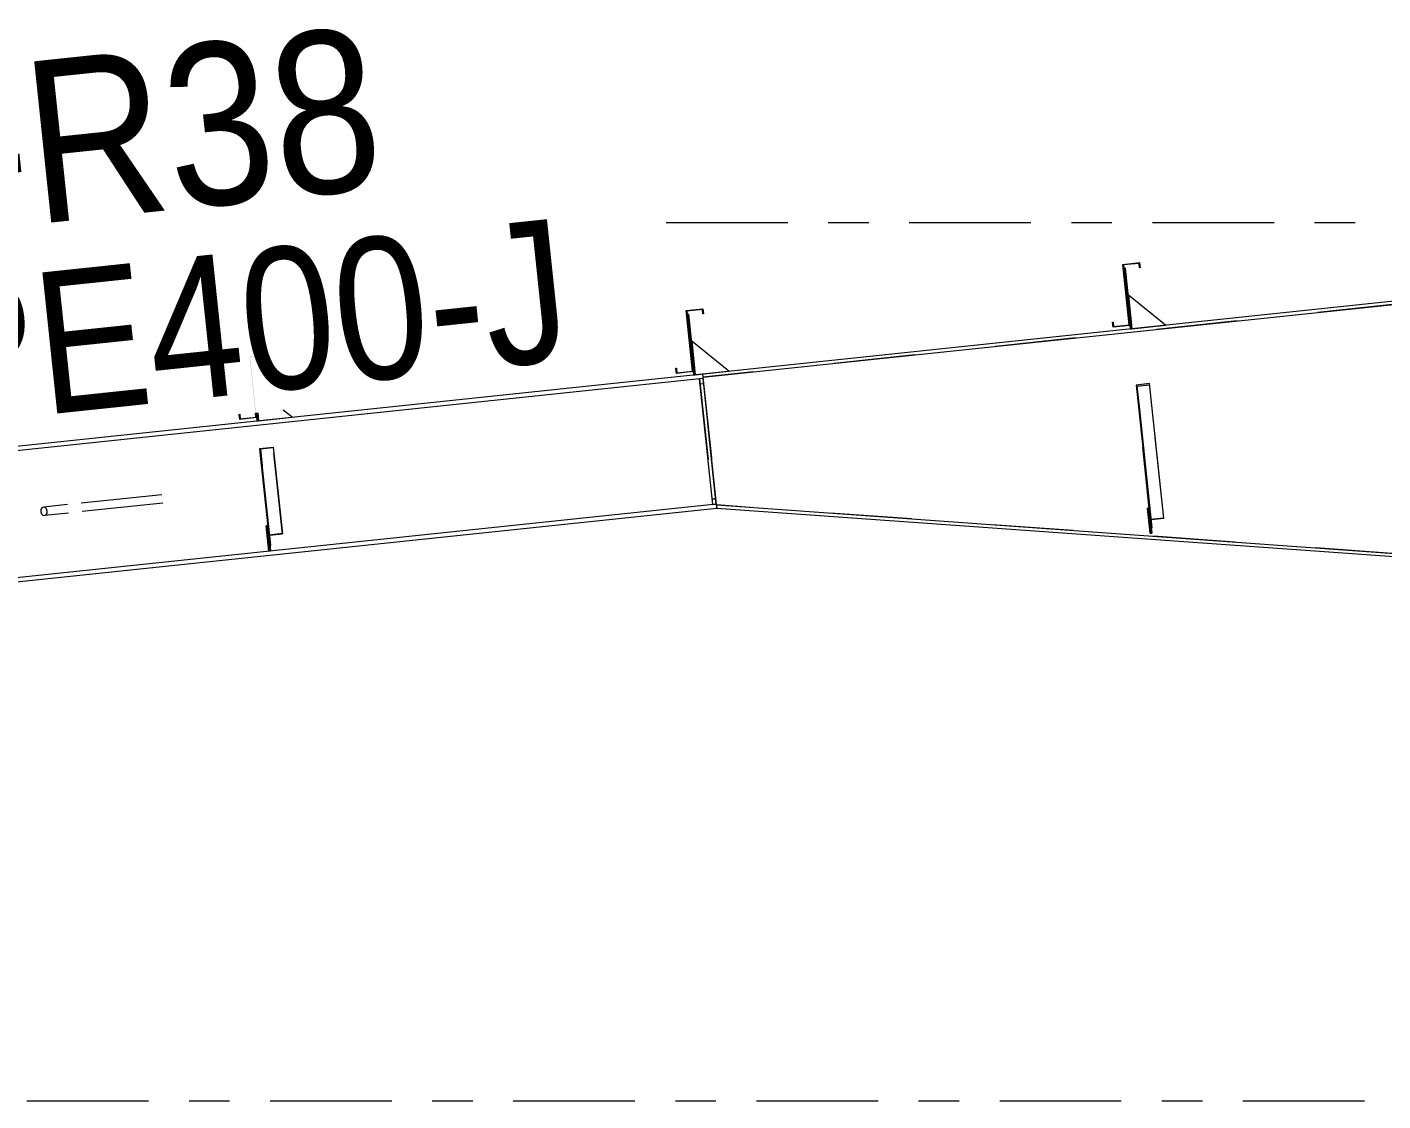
# Model space of a CAD drawing. Header units: millimetres. Extents: x -49 to 773, y -65 to 509.
# Drawn here: x 170 to 203.45, y 267.33 to 293.82 of the extents above; entities that cross this region are included whole.
import ezdxf

# ---------------------------------------------------------------- set-up
doc = ezdxf.new("R2010")
doc.units = ezdxf.units.MM
for name, pattern in [('XKITLINE00', [0]), ('XKITLINE02', [4, 2, -2]), ('XKITLINE03', [6, 3, -1, 1, -1])]:
    doc.linetypes.add(name, pattern=pattern)
for name, color, linetype, lineweight in [('Part', 2, 'Continuous', 0), ('PartMark', 7, 'Continuous', 0), ('S-grid', 1, 'Continuous', 0)]:
    doc.layers.add(name, color=color, linetype=linetype, lineweight=lineweight)
doc.styles.add('ARIAL', font='ARIAL.TTF')

# ---------------------------------------------------------------- blocks, each defined once
blk = doc.blocks.new('*A154')
at = {"layer": 'Part'}
blk.add_hatch(color=3, dxfattribs=at).paths.add_polyline_path([(175.746, 283.426), (176.077, 283.461), (176.079, 283.44), (175.765, 283.406), (175.807, 283.008), (175.79, 283.006)], flags=17)
blk = doc.blocks.new('*A156')
at = {"layer": 'Part'}
blk.add_hatch(color=3, dxfattribs=at).paths.add_polyline_path([(197.367, 284.992), (197.699, 285.027), (197.702, 285.001), (197.387, 284.967), (197.439, 284.472), (197.422, 284.471)], flags=17)
blk = doc.blocks.new('*A170')
at = {"layer": 'Part'}
blk.add_hatch(color=3, dxfattribs=at).paths.add_polyline_path([(175.491, 285.695), (175.906, 285.738), (175.919, 285.614), (175.904, 285.612), (175.892, 285.722), (175.508, 285.681), (175.665, 284.188), (175.251, 284.144), (175.238, 284.268), (175.253, 284.27), (175.264, 284.161), (175.649, 284.201)], flags=17)
blk = doc.blocks.new('*A171')
at = {"layer": 'Part'}
blk.add_hatch(color=3, dxfattribs=at).paths.add_polyline_path([(186.265, 286.831), (186.679, 286.875), (186.692, 286.75), (186.677, 286.749), (186.666, 286.858), (186.281, 286.818), (186.439, 285.324), (186.025, 285.28), (186.011, 285.405), (186.026, 285.406), (186.038, 285.297), (186.422, 285.337)], flags=17)
blk = doc.blocks.new('*A172')
at = {"layer": 'Part'}
blk.add_hatch(color=3, dxfattribs=at).paths.add_polyline_path([(197.039, 287.967), (197.453, 288.011), (197.466, 287.887), (197.451, 287.885), (197.44, 287.994), (197.055, 287.954), (197.213, 286.461), (196.798, 286.417), (196.785, 286.541), (196.8, 286.543), (196.811, 286.433), (197.196, 286.474)], flags=17)
blk = doc.blocks.new('*A175')
at = {"layer": 'Part'}
blk.add_hatch(color=3, dxfattribs=at).paths.add_polyline_path([(175.491, 285.695), (175.906, 285.738), (175.919, 285.614), (175.904, 285.612), (175.892, 285.722), (175.508, 285.681), (175.665, 284.188), (175.251, 284.144), (175.238, 284.268), (175.253, 284.27), (175.264, 284.161), (175.649, 284.201)], flags=17)
blk = doc.blocks.new('*A176')
at = {"layer": 'Part'}
blk.add_hatch(color=3, dxfattribs=at).paths.add_polyline_path([(186.265, 286.831), (186.679, 286.875), (186.692, 286.75), (186.677, 286.749), (186.666, 286.858), (186.281, 286.818), (186.439, 285.324), (186.025, 285.28), (186.011, 285.405), (186.026, 285.406), (186.038, 285.297), (186.422, 285.337)], flags=17)
blk = doc.blocks.new('*A177')
at = {"layer": 'Part'}
blk.add_hatch(color=3, dxfattribs=at).paths.add_polyline_path([(197.039, 287.967), (197.453, 288.011), (197.466, 287.887), (197.451, 287.885), (197.44, 287.994), (197.055, 287.954), (197.213, 286.461), (196.798, 286.417), (196.785, 286.541), (196.8, 286.543), (196.811, 286.433), (197.196, 286.474)], flags=17)
blk = doc.blocks.new('*A624')
at = {"layer": 'S-grid', "color": 1, "linetype": 'XKITLINE03', "lineweight": 0}
blk.add_line((185.77, 289), (225.855, 289), dxfattribs=at)
blk = doc.blocks.new('*A625')
at = {"layer": 'S-grid', "color": 1, "linetype": 'XKITLINE03', "lineweight": 0}
blk.add_line((-10, 267.333), (236.683, 267.333), dxfattribs=at)
blk = doc.blocks.new('*A631')
at = {"layer": 'Part', "color": 2, "linetype": 'XKITLINE00', "lineweight": 0}
for p, q in [((186.667, 285.264), (114.45, 277.647)), ((186.679, 285.157), (114.462, 277.539)), ((186.676, 285.182), (186.679, 285.157)), ((187.006, 282.057), (122.476, 275.251)), ((187.006, 282.057), (187.017, 281.949)), ((187.017, 281.949), (122.487, 275.143))]:
    blk.add_line(p, q, dxfattribs=at)
at = {"layer": 'Part', "color": 7, "linetype": 'XKITLINE02', "lineweight": 0}
for p, q in [((186.667, 285.264), (186.676, 285.182)), ((186.679, 285.157), (187.006, 282.057))]:
    blk.add_line(p, q, dxfattribs=at)
blk = doc.blocks.new('*A806')
at = {"layer": 'Part', "color": 2, "linetype": 'XKITLINE00', "lineweight": 0}
for p, q in [((187.017, 281.949), (187.023, 282.033)), ((187.023, 282.033), (219.75, 279.689)), ((219.744, 279.606), (187.017, 281.949)), ((219.75, 279.689), (219.744, 279.606))]:
    blk.add_line(p, q, dxfattribs=at)
blk = doc.blocks.new('*A807')
at = {"layer": 'Part', "color": 2, "linetype": 'XKITLINE00', "lineweight": 0}
for p, q in [((219.741, 288.753), (186.667, 285.264)), ((186.676, 285.182), (219.75, 288.67)), ((219.75, 288.67), (219.741, 288.753)), ((186.667, 285.264), (186.676, 285.182))]:
    blk.add_line(p, q, dxfattribs=at)
blk = doc.blocks.new('*A808')
at = {"layer": 'Part', "color": 7, "linetype": 'XKITLINE02', "lineweight": 0}
for p, q in [((219.75, 288.67), (186.676, 285.182)), ((219.75, 279.689), (219.75, 288.67)), ((186.676, 285.182), (187.008, 282.034)), ((219.75, 279.689), (187.023, 282.033))]:
    blk.add_line(p, q, dxfattribs=at)
at = {"layer": 'Part', "color": 2, "linetype": 'XKITLINE00', "lineweight": 0}
blk.add_line((187.023, 282.033), (187.008, 282.034), dxfattribs=at)
blk = doc.blocks.new('*A809')
at = {"layer": 'Part', "color": 2, "linetype": 'XKITLINE00', "lineweight": 0}
blk.add_line((176.544, 284.197), (176.324, 284.375), dxfattribs=at)
at = {"layer": 'Part', "color": 7, "linetype": 'XKITLINE02', "lineweight": 0}
for p, q in [((175.695, 284.308), (175.716, 284.109)), ((175.716, 284.109), (176.544, 284.197))]:
    blk.add_line(p, q, dxfattribs=at)
blk = doc.blocks.new('*A810')
at = {"layer": 'Part', "color": 2, "linetype": 'XKITLINE00', "lineweight": 0}
for p, q in [((175.905, 281.515), (175.947, 281.519)), ((175.971, 280.893), (175.905, 281.515)), ((175.974, 281.26), (176.012, 280.898))]:
    blk.add_line(p, q, dxfattribs=at)
at = {"layer": 'Part', "color": 7, "linetype": 'XKITLINE02', "lineweight": 0}
for p, q in [((175.947, 281.519), (175.974, 281.26)), ((175.958, 281.018), (175.999, 281.022)), ((176.012, 280.898), (175.971, 280.893))]:
    blk.add_line(p, q, dxfattribs=at)
blk = doc.blocks.new('*A811')
at = {"layer": 'Part', "color": 7, "linetype": 'XKITLINE02', "lineweight": 0}
for p, q in [((175.947, 281.519), (175.905, 281.515)), ((175.905, 281.515), (175.971, 280.893)), ((176.012, 280.898), (175.947, 281.519)), ((175.958, 281.018), (175.999, 281.022)), ((175.971, 280.893), (176.012, 280.898))]:
    blk.add_line(p, q, dxfattribs=at)
blk = doc.blocks.new('*A814')
at = {"layer": 'Part', "color": 7, "linetype": 'XKITLINE02', "lineweight": 0}
for p, q in [((175.653, 284.304), (175.665, 284.188)), ((175.674, 284.105), (175.716, 284.109))]:
    blk.add_line(p, q, dxfattribs=at)
at = {"layer": 'Part', "color": 2, "linetype": 'XKITLINE00', "lineweight": 0}
for p, q in [((175.665, 284.188), (175.674, 284.105)), ((175.716, 284.109), (175.695, 284.308))]:
    blk.add_line(p, q, dxfattribs=at)
blk = doc.blocks.new('*A815')
at = {"layer": 'Part', "color": 7, "linetype": 'XKITLINE02', "lineweight": 0}
for p, q in [((175.998, 281.037), (175.746, 283.426)), ((176.014, 281.039), (175.765, 283.406)), ((176.303, 281.321), (176.077, 283.461)), ((175.97, 281.299), (176.302, 281.334)), ((175.988, 281.288), (176.303, 281.321)), ((175.998, 281.037), (176.014, 281.039))]:
    blk.add_line(p, q, dxfattribs=at)
blk = doc.blocks.new('*A816')
at = {"layer": 'Part', "color": 2, "linetype": 'XKITLINE00', "lineweight": 0}
for p, q in [((175.746, 283.426), (176.077, 283.461)), ((175.79, 283.006), (175.746, 283.426)), ((176.079, 283.44), (175.765, 283.406)), ((175.765, 283.406), (175.807, 283.008)), ((176.077, 283.461), (176.303, 281.321)), ((175.807, 283.008), (175.79, 283.006)), ((175.79, 283.006), (175.974, 281.26)), ((176.014, 281.039), (175.807, 283.008)), ((175.988, 281.288), (176.303, 281.321)), ((175.998, 281.037), (176.014, 281.039))]:
    blk.add_line(p, q, dxfattribs=at)
at = {"layer": 'Part', "color": 7, "linetype": 'XKITLINE02', "lineweight": 0}
for p, q in [((175.97, 281.299), (176.302, 281.334)), ((175.974, 281.26), (175.998, 281.037))]:
    blk.add_line(p, q, dxfattribs=at)
blk = doc.blocks.new('*A817')
at = {"layer": 'Part', "color": 2, "linetype": 'XKITLINE00', "lineweight": 0}
for p, q in [((186.332, 286.737), (186.29, 286.733)), ((186.489, 285.246), (186.332, 286.737)), ((186.439, 285.324), (186.448, 285.241))]:
    blk.add_line(p, q, dxfattribs=at)
at = {"layer": 'Part', "color": 7, "linetype": 'XKITLINE02', "lineweight": 0}
for p, q in [((186.29, 286.733), (186.439, 285.324)), ((186.448, 285.241), (186.489, 285.246))]:
    blk.add_line(p, q, dxfattribs=at)
blk = doc.blocks.new('*A818')
at = {"layer": 'Part', "color": 2, "linetype": 'XKITLINE00', "lineweight": 0}
blk.add_line((187.318, 285.333), (186.402, 286.074), dxfattribs=at)
at = {"layer": 'Part', "color": 7, "linetype": 'XKITLINE02', "lineweight": 0}
for p, q in [((186.402, 286.074), (186.489, 285.246)), ((186.489, 285.246), (187.318, 285.333))]:
    blk.add_line(p, q, dxfattribs=at)
blk = doc.blocks.new('*A819')
at = {"layer": 'Part', "color": 7, "linetype": 'XKITLINE02', "lineweight": 0}
for p, q in [((186.679, 285.157), (186.596, 285.148)), ((186.596, 285.148), (186.923, 282.048)), ((186.609, 285.024), (186.692, 285.032)), ((187.006, 282.057), (186.679, 285.157)), ((186.91, 282.173), (186.992, 282.182)), ((186.923, 282.048), (187.006, 282.057))]:
    blk.add_line(p, q, dxfattribs=at)
blk = doc.blocks.new('*A820')
at = {"layer": 'Part', "color": 7, "linetype": 'XKITLINE02', "lineweight": 0}
for p, q in [((186.679, 285.157), (186.596, 285.148)), ((186.609, 285.024), (186.692, 285.032)), ((186.992, 282.182), (186.91, 282.173)), ((187.006, 282.057), (186.923, 282.048))]:
    blk.add_line(p, q, dxfattribs=at)
at = {"layer": 'Part', "color": 2, "linetype": 'XKITLINE00', "lineweight": 0}
for p, q in [((186.923, 282.048), (186.596, 285.148)), ((186.679, 285.157), (187.006, 282.057))]:
    blk.add_line(p, q, dxfattribs=at)
blk = doc.blocks.new('*A826')
at = {"layer": 'Part', "color": 2, "linetype": 'XKITLINE00', "lineweight": 0}
for p, q in [((197.699, 285.027), (197.367, 284.992)), ((197.367, 284.992), (197.71, 281.747)), ((197.387, 284.967), (197.702, 285.001)), ((198.049, 281.706), (197.699, 285.027)), ((197.387, 284.967), (197.439, 284.472)), ((197.439, 284.472), (197.422, 284.471)), ((197.439, 284.472), (197.755, 281.472)), ((197.734, 281.673), (198.049, 281.706)), ((197.739, 281.471), (197.755, 281.472))]:
    blk.add_line(p, q, dxfattribs=at)
at = {"layer": 'Part', "color": 7, "linetype": 'XKITLINE02', "lineweight": 0}
for p, q in [((197.71, 281.747), (197.739, 281.471)), ((197.717, 281.682), (198.048, 281.717))]:
    blk.add_line(p, q, dxfattribs=at)
blk = doc.blocks.new('*A827')
at = {"layer": 'Part', "color": 7, "linetype": 'XKITLINE02', "lineweight": 0}
for p, q in [((197.739, 281.471), (197.367, 284.992)), ((198.049, 281.706), (197.699, 285.027)), ((197.755, 281.472), (197.387, 284.967)), ((197.717, 281.682), (198.048, 281.717)), ((197.734, 281.673), (198.049, 281.706)), ((197.739, 281.471), (197.755, 281.472))]:
    blk.add_line(p, q, dxfattribs=at)
blk = doc.blocks.new('*A828')
at = {"layer": 'Part', "color": 2, "linetype": 'XKITLINE00', "lineweight": 0}
for p, q in [((197.105, 287.874), (197.064, 287.869)), ((197.263, 286.382), (197.105, 287.874)), ((197.213, 286.461), (197.221, 286.378))]:
    blk.add_line(p, q, dxfattribs=at)
at = {"layer": 'Part', "color": 7, "linetype": 'XKITLINE02', "lineweight": 0}
for p, q in [((197.064, 287.869), (197.213, 286.461)), ((197.221, 286.378), (197.263, 286.382))]:
    blk.add_line(p, q, dxfattribs=at)
blk = doc.blocks.new('*A829')
at = {"layer": 'Part', "color": 2, "linetype": 'XKITLINE00', "lineweight": 0}
blk.add_line((198.091, 286.469), (197.175, 287.211), dxfattribs=at)
at = {"layer": 'Part', "color": 7, "linetype": 'XKITLINE02', "lineweight": 0}
for p, q in [((197.175, 287.211), (197.263, 286.382)), ((197.263, 286.382), (198.091, 286.469))]:
    blk.add_line(p, q, dxfattribs=at)
blk = doc.blocks.new('*A830')
at = {"layer": 'Part', "color": 2, "linetype": 'XKITLINE00', "lineweight": 0}
for p, q in [((197.646, 281.955), (197.687, 281.96)), ((197.711, 281.334), (197.646, 281.955)), ((197.71, 281.747), (197.753, 281.338)), ((197.753, 281.338), (197.711, 281.334))]:
    blk.add_line(p, q, dxfattribs=at)
at = {"layer": 'Part', "color": 7, "linetype": 'XKITLINE02', "lineweight": 0}
for p, q in [((197.687, 281.96), (197.71, 281.747)), ((197.698, 281.458), (197.74, 281.462))]:
    blk.add_line(p, q, dxfattribs=at)
blk = doc.blocks.new('*A831')
at = {"layer": 'Part', "color": 7, "linetype": 'XKITLINE02', "lineweight": 0}
for p, q in [((197.687, 281.96), (197.646, 281.955)), ((197.646, 281.955), (197.711, 281.334)), ((197.753, 281.338), (197.687, 281.96)), ((197.698, 281.458), (197.74, 281.462)), ((197.711, 281.334), (197.753, 281.338))]:
    blk.add_line(p, q, dxfattribs=at)
blk = doc.blocks.new('*A867')
at = {"layer": 'Part', "color": 2, "linetype": 'XKITLINE00', "lineweight": 0}
for p, q in [((171.001, 282.041), (170.41, 281.978)), ((170.345, 281.919), (170.34, 281.866)), ((170.34, 281.866), (170.356, 281.816)), ((170.371, 281.96), (170.345, 281.919)), ((170.356, 281.816), (170.39, 281.781)), ((170.41, 281.978), (170.371, 281.96)), ((170.39, 281.781), (170.432, 281.771)), ((170.452, 281.969), (170.41, 281.978)), ((171.023, 281.834), (170.432, 281.771)), ((170.432, 281.771), (170.471, 281.789)), ((170.486, 281.934), (170.452, 281.969)), ((170.471, 281.789), (170.497, 281.831)), ((170.502, 281.883), (170.486, 281.934)), ((170.497, 281.831), (170.502, 281.883))]:
    blk.add_line(p, q, dxfattribs=at)
at = {"layer": 'Part', "color": 7, "linetype": 'XKITLINE02', "lineweight": 0}
for p, q in [((173.328, 282.286), (171.001, 282.041)), ((173.35, 282.079), (171.023, 281.834))]:
    blk.add_line(p, q, dxfattribs=at)
blk = doc.blocks.new('*A870')
at = {"layer": 'Part', "color": 2, "linetype": 'XKITLINE00', "lineweight": 0}
for p, q in [((175.238, 284.268), (175.253, 284.27)), ((175.239, 284.26), (175.238, 284.268)), ((175.251, 284.144), (175.239, 284.26)), ((175.665, 284.188), (175.251, 284.144)), ((175.253, 284.27), (175.254, 284.262)), ((175.254, 284.262), (175.264, 284.161)), ((175.264, 284.161), (175.649, 284.201)), ((175.649, 284.201), (175.638, 284.302)), ((175.653, 284.304), (175.665, 284.188))]:
    blk.add_line(p, q, dxfattribs=at)
blk = doc.blocks.new('*A871')
at = {"layer": 'Part', "color": 2, "linetype": 'XKITLINE00', "lineweight": 0}
for p, q in [((186.265, 286.831), (186.679, 286.875)), ((186.422, 285.337), (186.265, 286.831)), ((186.666, 286.858), (186.281, 286.818)), ((186.281, 286.818), (186.439, 285.324)), ((186.677, 286.749), (186.666, 286.858)), ((186.692, 286.75), (186.677, 286.749)), ((186.679, 286.875), (186.692, 286.75)), ((186.011, 285.405), (186.026, 285.406)), ((186.012, 285.396), (186.011, 285.405)), ((186.025, 285.28), (186.012, 285.396)), ((186.026, 285.406), (186.027, 285.398)), ((186.027, 285.398), (186.038, 285.297)), ((186.038, 285.297), (186.422, 285.337)), ((186.439, 285.324), (186.025, 285.28))]:
    blk.add_line(p, q, dxfattribs=at)
blk = doc.blocks.new('*A872')
at = {"layer": 'Part', "color": 2, "linetype": 'XKITLINE00', "lineweight": 0}
for p, q in [((197.039, 287.967), (197.453, 288.011)), ((197.453, 288.011), (197.466, 287.887)), ((197.196, 286.474), (197.039, 287.967)), ((197.44, 287.994), (197.055, 287.954)), ((197.055, 287.954), (197.213, 286.461)), ((197.451, 287.885), (197.44, 287.994)), ((197.466, 287.887), (197.451, 287.885)), ((196.785, 286.541), (196.8, 286.543)), ((196.798, 286.417), (196.785, 286.541)), ((197.213, 286.461), (196.798, 286.417)), ((196.8, 286.543), (196.811, 286.433)), ((196.811, 286.433), (197.196, 286.474))]:
    blk.add_line(p, q, dxfattribs=at)
blk = doc.blocks.new('*A875')
at = {"layer": 'Part', "color": 2, "linetype": 'XKITLINE00', "lineweight": 0}
for p, q in [((175.238, 284.268), (175.253, 284.27)), ((175.239, 284.26), (175.238, 284.268)), ((175.251, 284.144), (175.239, 284.26)), ((175.665, 284.188), (175.251, 284.144)), ((175.253, 284.27), (175.254, 284.262)), ((175.254, 284.262), (175.264, 284.161)), ((175.264, 284.161), (175.649, 284.201)), ((175.649, 284.201), (175.638, 284.302)), ((175.653, 284.304), (175.665, 284.188))]:
    blk.add_line(p, q, dxfattribs=at)
blk = doc.blocks.new('*A876')
at = {"layer": 'Part', "color": 2, "linetype": 'XKITLINE00', "lineweight": 0}
for p, q in [((186.265, 286.831), (186.679, 286.875)), ((186.422, 285.337), (186.265, 286.831)), ((186.666, 286.858), (186.281, 286.818)), ((186.281, 286.818), (186.439, 285.324)), ((186.677, 286.749), (186.666, 286.858)), ((186.692, 286.75), (186.677, 286.749)), ((186.679, 286.875), (186.692, 286.75)), ((186.011, 285.405), (186.026, 285.406)), ((186.012, 285.396), (186.011, 285.405)), ((186.025, 285.28), (186.012, 285.396)), ((186.026, 285.406), (186.027, 285.398)), ((186.027, 285.398), (186.038, 285.297)), ((186.038, 285.297), (186.422, 285.337)), ((186.439, 285.324), (186.025, 285.28))]:
    blk.add_line(p, q, dxfattribs=at)
blk = doc.blocks.new('*A877')
at = {"layer": 'Part', "color": 2, "linetype": 'XKITLINE00', "lineweight": 0}
for p, q in [((197.039, 287.967), (197.453, 288.011)), ((197.453, 288.011), (197.466, 287.887)), ((197.196, 286.474), (197.039, 287.967)), ((197.44, 287.994), (197.055, 287.954)), ((197.055, 287.954), (197.213, 286.461)), ((197.451, 287.885), (197.44, 287.994)), ((197.466, 287.887), (197.451, 287.885)), ((196.785, 286.541), (196.8, 286.543)), ((196.798, 286.417), (196.785, 286.541)), ((197.213, 286.461), (196.798, 286.417)), ((196.8, 286.543), (196.811, 286.433)), ((196.811, 286.433), (197.196, 286.474))]:
    blk.add_line(p, q, dxfattribs=at)
blk = doc.blocks.new('*A1222')
at = {"layer": 'PartMark', "color": 3, "style": 'ARIAL', "width": 0.85}
blk.add_text('2-R38', height=4, rotation=6.0218, dxfattribs=at).set_placement((166.012, 288.516))
at = {"layer": 'PartMark', "color": 7, "style": 'ARIAL', "width": 0.85}
blk.add_text('IPE400-J', height=3.5, rotation=6.0218, dxfattribs=at).set_placement((166.505, 283.842))

msp = doc.modelspace()

# ---------------------------------------------------------------- block references
at = {"lineweight": 0}
for name in ['*A1222', '*A624', '*A807', '*A808', '*A172', '*A177', '*A872', '*A877', '*A828', '*A829', '*A171', '*A176', '*A871', '*A876', '*A817', '*A818', '*A170', '*A175', '*A631', '*A819', '*A820', '*A156', '*A826', '*A827', '*A809', '*A870', '*A875', '*A814', '*A154', '*A815', '*A816', '*A867', '*A806', '*A830', '*A831', '*A810', '*A811', '*A625']:
    msp.add_blockref(name, (0, 0), dxfattribs=at)

doc.saveas('drawing.dxf')
